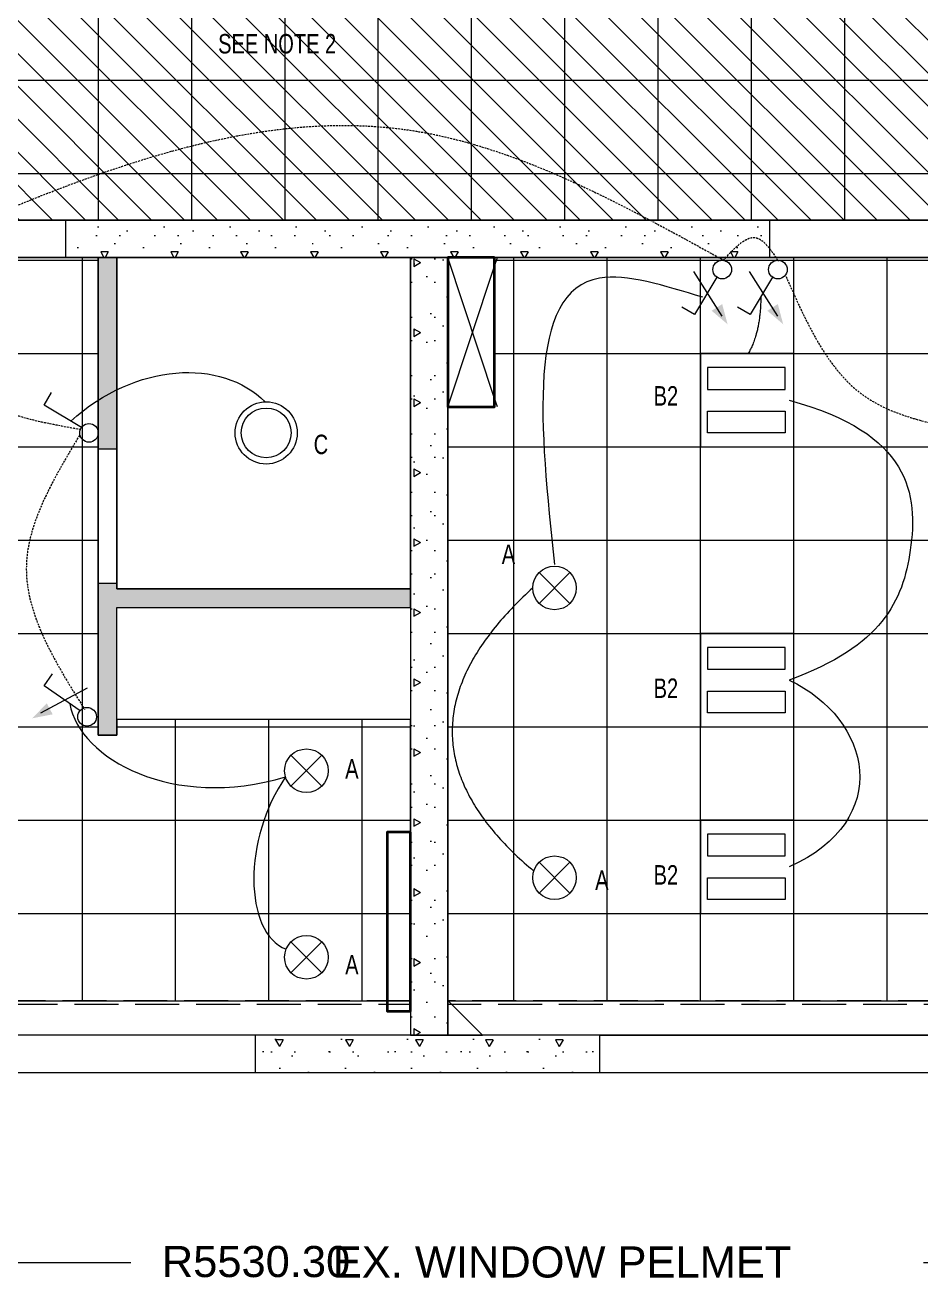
# Model space of a CAD drawing. Header units: millimetres. Extents: x -13681 to 12078, y -5706 to 16092.
# Drawn here: x -2110 to 3652, y -5428 to 2628 of the extents above; entities that cross this region are included whole.
import ezdxf

# ---------------------------------------------------------------- set-up
doc = ezdxf.new("R2010")
doc.units = ezdxf.units.MM
doc.linetypes.add('DASHED', pattern=[19.05, 12.7, -6.35])
doc.linetypes.add('IMPORT-Hidden Line _2_', pattern=[391.222223, 282.222223, -109])
for name, color, linetype, lineweight in [('0_Pen_No__195', 252, 'Continuous', 13), ('A-Des_ Ceiling', 7, 'Continuous', 13), ('A-Des_ Ceiling_Pen_No__89', 123, 'Continuous', 13), ('A-Des_ Ceiling_Pen_No__90', 132, 'Continuous', 13), ('A-Des_ Columns_Pen_No__183', 20, 'Continuous', 18), ('A-Des_ Columns_Pen_No__24', 104, 'Continuous', 35), ('A-Des_ Columns_Pen_No__28', 14, 'Continuous', 35), ('A-Des_ Walls', 7, 'Continuous', 13), ('A-Des_ Walls_Pen_No__216', 61, 'Continuous', 18), ('A-Des_ Walls_Pen_No__27', 7, 'Continuous', 13), ('A-Des_ Walls_Pen_No__87', 251, 'Continuous', 13), ('A-DETL-____-OTLN', 10, 'Continuous', 13), ('A-DETL-GENF-OTLN', 92, 'Continuous', 25), ('A-Doc_ Reflected Ceiling Plan_Pen_No__45', 161, 'Continuous', 25), ('A-Doc_ Reflected Ceiling Plan_Pen_No__46', 5, 'Continuous', 25), ('A-Doc_ Reflected Ceiling Plan_Pen_No__65', 151, 'Continuous', 13), ('A-Doc_ Reflected Ceiling Plan_Pen_No__85', 151, 'Continuous', 13), ('G-____-____-TEXT', 231, 'Continuous', 13), ('L40 Reflected Ceiling Plans_GF Existing Ground Presentation Plan_2_dwg', 8, 'Continuous', 13)]:
    doc.layers.add(name, color=color, linetype=linetype, lineweight=lineweight)
doc.styles.add('Arial', font='arial.ttf', dxfattribs={"height": 200})
doc.styles.add('Arial Narrow', font='ARIALN.TTF', dxfattribs={"width": 0.9, "height": 125})
pattern_1 = [(180, (0, 0), (1e-13, 779.42), [48.75, -401.25]), (180, (-225, -389.7), (1e-13, 779.42), [48.75, -401.25]), (240, (0, 0), (-675, 389.71), [48.75, -401.25]), (240, (-450, 0), (-675, 389.71), [48.75, -401.25]), (300, (-48.75, 0), (675, 389.71), [48.75, -401.25]), (300, (-498.75, 0), (675, 389.71), [48.75, -401.25]), (180, (0, -75), (2e-14, 150), [0, -150, 0, -225]), (225, (-75, -75), (-106.066, 106.066), [0, -112.5, 0, -187.5])]

# ---------------------------------------------------------------- blocks, each defined once
blk = doc.blocks.new('L40 Reflected Ceiling Plans_GF Existing Ground Presentation Plan_2_dwg_Slab_4_4-12208774-Existing Enlarged Layout 1 RCP')
at = {"layer": 'A-Des_ Ceiling'}
h = blk.add_hatch(dxfattribs=at)
h.set_pattern_fill('FP_3', color=253, style=0, pattern_type=2)
h.set_pattern_definition([(0, (-1741.86, -1884.13), (0, 600), []), (90, (-1741.86, -1884.13), (-600, 4e-14), [])])
h.paths.add_polyline_path([(-801.1, -3646.7), (369.7, -3646.7), (369.7, -1836.7), (-1520.3, -1836.7), (-1520.3, -1936.7), (-1640.3, -1936.7), (-1640.3, 1133.3), (-4882.3, 1133.3), (-4882.3, 173.3), (-5200.3, 173.3), (-5200.3, -3646.7), (-1520.3, -3646.7)])
h.paths.add_polyline_path([(-2064, -1829.1), (-1970.5, -1733.3), (-1932.5, -1803.7), (-1951.5, -1807.4)])
h.paths.add_polyline_path([(-2991.6, 704.7), (-3093.7, 791.3), (-3026.1, 834.1), (-2998.6, 731.1)])
h.paths.add_polyline_path([(-3356.6, 704.7), (-3458.7, 791.3), (-3391.1, 834.1), (-3385.4, 812.7)])
at = {"layer": 'A-Des_ Ceiling_Pen_No__89', "color": 253}
for p, q in [((-3095.3, 1133.3), (-4882.3, 1133.3)), ((-1850.3, 1133.3), (-3095.3, 1133.3)), ((-5200.3, 173.3), (-5200.3, -3646.7)), ((-1640.3, -961.7), (-1640.3, -96.7)), ((-1640.3, -1936.7), (-1640.3, -961.7)), ((-1520.3, -1836.7), (-1520.3, -1936.7)), ((369.7, -1836.7), (-1520.3, -1836.7)), ((369.7, -3646.7), (369.7, -1836.7)), ((-1520.3, -1936.7), (-1640.3, -1936.7)), ((-5200.3, -3646.7), (369.7, -3646.7))]:
    blk.add_line(p, q, dxfattribs=at)
at = {"layer": 'A-Des_ Ceiling_Pen_No__89', "color": 253, "flags": 128}
for points in [[(-4882.3, 1133.3), (-4882.3, 173.3), (-5200.3, 173.3)], [(-1640.3, -96.7), (-1640.3, 1133.3), (-1850.3, 1133.3)]]:
    blk.add_lwpolyline(points, dxfattribs=at)
blk = doc.blocks.new('L40 Reflected Ceiling Plans_GF Existing Ground Presentation Plan_2_dwg_Slab_5_4-12208775-Existing Enlarged Layout 1 RCP')
at = {"layer": 'A-Des_ Ceiling'}
h = blk.add_hatch(dxfattribs=at)
h.set_pattern_fill('FP_4', color=253, style=0, pattern_type=2)
h.set_pattern_definition([(0, (4033.8, -1884.13), (0, 600), []), (90, (4033.8, -1884.13), (-600, 4e-14), [])])
h.paths.add_polyline_path([(6134.7, -3646.7), (6134.7, -1836.7), (4244.7, -1836.7), (4244.7, -1936.7), (4124.7, -1936.7), (4124.7, 1133.3), (909.7, 1133.3), (909.7, 173.3), (609.7, 173.3), (609.7, -3646.7), (5639.1, -3646.7)])
h.paths.add_polyline_path([(3701, -1829.1), (3794.5, -1733.3), (3832.5, -1803.7), (3813.5, -1807.4)])
h.paths.add_polyline_path([(2766.4, 704.7), (2664.2, 791.3), (2731.8, 834.1), (2760.7, 726)])
h.paths.add_polyline_path([(2408.4, 704.7), (2306.3, 791.3), (2373.9, 834.1), (2379.6, 812.7)])
at = {"layer": 'A-Des_ Ceiling_Pen_No__89', "color": 253}
for p, q in [((2679.7, 1133.3), (909.7, 1133.3)), ((3924.7, 1133.3), (2679.7, 1133.3)), ((609.7, 173.3), (609.7, -3646.7)), ((4124.7, -961.7), (4124.7, -96.7)), ((4124.7, -1936.7), (4124.7, -961.7)), ((4244.7, -1836.7), (4244.7, -1936.7)), ((6134.7, -1836.7), (4244.7, -1836.7)), ((6134.7, -3646.7), (6134.7, -1836.7)), ((4244.7, -1936.7), (4124.7, -1936.7)), ((609.7, -3646.7), (6134.7, -3646.7))]:
    blk.add_line(p, q, dxfattribs=at)
at = {"layer": 'A-Des_ Ceiling_Pen_No__89', "color": 253, "flags": 128}
for points in [[(909.7, 1133.3), (909.7, 173.3), (609.7, 173.3)], [(4124.7, -96.7), (4124.7, 1133.3), (3924.7, 1133.3)]]:
    blk.add_lwpolyline(points, dxfattribs=at)
blk = doc.blocks.new('L40 Reflected Ceiling Plans_GF Existing Ground Presentation Plan_2_dwg_Slab_24_4-12208793-Existing Enlarged Layout 1 RCP')
at = {"layer": 'A-Des_ Ceiling'}
h = blk.add_hatch(dxfattribs=at)
h.set_pattern_fill('FP_11', color=253, style=0, pattern_type=2)
h.set_pattern_definition([(0, (22361.76, 2873.3), (0, 600), []), (90, (22361.76, 2873.3), (-600, 4e-14), [])])
h.paths.add_polyline_path([(5639.1, 1373.3), (12078.4, 1373.3), (12078.4, 3773.3), (-10965.3, 3773.3), (-10965.3, 1373.3), (4274.7, 1373.3)])
at = {"layer": 'A-Des_ Ceiling_Pen_No__89', "color": 253}
for p, q in [((-3095.3, 1373.3), (-1850.3, 1373.3)), ((-1850.3, 1373.3), (2679.7, 1373.3)), ((2679.7, 1373.3), (3924.7, 1373.3))]:
    blk.add_line(p, q, dxfattribs=at)
blk = doc.blocks.new('L40 Reflected Ceiling Plans_GF Existing Ground Presentation Plan_2_dwg_Slab_43_4-12208812-Existing Enlarged Layout 1 RCP')
at = {"layer": 'A-Des_ Ceiling_Pen_No__89', "color": 253}
for p, q in [((-1520.3, 1133.3), (-1520.3, -96.7)), ((-1520.3, -96.7), (-1520.3, -961.7)), ((-1520.3, -961.7), (-1520.3, -996.7))]:
    blk.add_line(p, q, dxfattribs=at)
at = {"layer": 'A-Des_ Ceiling_Pen_No__89', "color": 253, "flags": 128}
blk.add_lwpolyline([(-1520.3, -996.7), (369.7, -996.7), (369.7, 1133.3), (-1520.3, 1133.3)], dxfattribs=at)
blk = doc.blocks.new('L40 Reflected Ceiling Plans_GF Existing Ground Presentation Plan_2_dwg_Wall_8_4-12208824-Existing Enlarged Layout 1 RCP')
at = {"layer": 'A-Des_ Walls'}
h = blk.add_hatch(dxfattribs=at)
h.set_pattern_fill('FP_18', color=253, style=0, pattern_type=2)
h.set_pattern_definition(pattern_1)
h.paths.add_polyline_path([(609.7, 1133.3), (2679.7, 1133.3), (2679.7, 1373.3), (-1850.3, 1373.3), (-1850.3, 1133.3), (369.7, 1133.3)])
at = {"layer": 'A-Des_ Walls', "color": 253}
for p, q in [((2679.7, 1373.3), (-1850.3, 1373.3)), ((-1850.3, 1133.3), (-1640.3, 1133.3)), ((-1640.3, 1133.3), (-1520.3, 1133.3)), ((-1520.3, 1133.3), (369.7, 1133.3)), ((369.7, 1133.3), (609.7, 1133.3))]:
    blk.add_line(p, q, dxfattribs=at)
at = {"layer": 'A-Des_ Walls', "color": 253, "flags": 128}
for points in [[(-1850.3, 1373.3), (-1850.3, 1318.3), (-1850.3, 1188.3), (-1850.3, 1133.3)], [(609.7, 1133.3), (2679.7, 1133.3), (2679.7, 1188.3), (2679.7, 1318.3), (2679.7, 1373.3)]]:
    blk.add_lwpolyline(points, dxfattribs=at)
at = {"layer": 'A-Des_ Walls_Pen_No__27', "color": 253}
for p, q in [((2679.7, 1373.3), (-1850.3, 1373.3)), ((-1850.3, 1133.3), (-1640.3, 1133.3)), ((-1640.3, 1133.3), (-1520.3, 1133.3)), ((-1520.3, 1133.3), (369.7, 1133.3)), ((609.7, 1133.3), (2679.7, 1133.3))]:
    blk.add_line(p, q, dxfattribs=at)
at = {"layer": 'A-Des_ Walls_Pen_No__27', "color": 253, "flags": 128}
for points in [[(-1850.3, 1373.3), (-1850.3, 1318.3), (-1850.3, 1188.3)], [(2679.7, 1188.3), (2679.7, 1318.3), (2679.7, 1373.3)]]:
    blk.add_lwpolyline(points, dxfattribs=at)
at = {"layer": 'A-Des_ Walls_Pen_No__87', "color": 253, "flags": 128}
for points in [[(-1850.3, 1373.3), (-2472.8, 1373.3), (-3095.3, 1373.3)], [(3924.7, 1373.3), (3302.2, 1373.3), (2679.7, 1373.3)], [(-3095.3, 1133.3), (-2472.8, 1133.3), (-1850.3, 1133.3)], [(2679.7, 1133.3), (3302.2, 1133.3), (3924.7, 1133.3)]]:
    blk.add_lwpolyline(points, dxfattribs=at)
blk = doc.blocks.new('L40 Reflected Ceiling Plans_GF Existing Ground Presentation Plan_2_dwg_Wall_14_4-12208839-Existing Enlarged Layout 1 RCP')
at = {"layer": 'A-Des_ Walls'}
h = blk.add_hatch(dxfattribs=at)
h.set_pattern_fill('FP_18', color=253, style=0, pattern_type=2)
h.set_pattern_definition(pattern_1)
h.paths.add_polyline_path([(-630.3, -4106.7), (1587.2, -4106.7), (1587.2, -3866.7), (-630.3, -3866.7)])
at = {"layer": 'A-Des_ Walls', "color": 253}
for p, q in [((369.7, -3866.7), (-630.3, -3866.7)), ((609.7, -3866.7), (369.7, -3866.7))]:
    blk.add_line(p, q, dxfattribs=at)
at = {"layer": 'A-Des_ Walls', "color": 253, "flags": 128}
blk.add_lwpolyline([(-630.3, -3866.7), (-630.3, -4106.7), (1587.2, -4106.7), (1587.2, -3866.7), (609.7, -3866.7)], dxfattribs=at)
at = {"layer": 'A-Des_ Walls_Pen_No__27', "color": 253, "flags": 128}
blk.add_lwpolyline([(369.7, -3866.7), (-630.3, -3866.7), (-630.3, -4106.7), (1587.2, -4106.7), (1587.2, -3866.7), (609.7, -3866.7)], dxfattribs=at)
at = {"layer": 'A-Des_ Walls_Pen_No__87', "color": 253, "flags": 128}
for points in [[(-630.3, -3866.7), (-2415.3, -3866.7), (-4200.3, -3866.7)], [(5157.2, -3866.7), (3372.2, -3866.7), (1587.2, -3866.7)], [(-4200.3, -4106.7), (-2415.3, -4106.7), (-630.3, -4106.7)], [(1587.2, -4106.7), (3372.2, -4106.7), (5157.2, -4106.7)]]:
    blk.add_lwpolyline(points, dxfattribs=at)
blk = doc.blocks.new('L40 Reflected Ceiling Plans_GF Existing Ground Presentation Plan_2_dwg_Wall_24_4-12208854-Existing Enlarged Layout 1 RCP')
at = {"layer": 'A-Des_ Walls'}
for points in [[(-1520.3, -96.7), (-1520.3, 1133.3), (-1640.3, 1133.3), (-1640.3, -96.7)], [(-1640.3, -1936.7), (-1520.3, -1936.7), (-1520.3, -961.7), (-1640.3, -961.7)]]:
    blk.add_hatch(color=10, dxfattribs=at).paths.add_polyline_path(points)
at = {"layer": 'A-Des_ Walls_Pen_No__27', "color": 253, "flags": 128}
for points in [[(-1640.3, -96.7), (-1520.3, -96.7), (-1520.3, 1133.3), (-1640.3, 1133.3), (-1640.3, -96.7)], [(-1520.3, -996.7), (-1520.3, -961.7), (-1640.3, -961.7), (-1640.3, -1936.7), (-1520.3, -1936.7), (-1520.3, -1116.7)]]:
    blk.add_lwpolyline(points, dxfattribs=at)
at = {"layer": 'A-Des_ Walls_Pen_No__87', "color": 253, "flags": 128}
for points in [[(-1640.3, -96.7), (-1640.3, -529.2), (-1640.3, -961.7)], [(-1520.3, -961.7), (-1520.3, -529.2), (-1520.3, -96.7)]]:
    blk.add_lwpolyline(points, dxfattribs=at)
blk = doc.blocks.new('L40 Reflected Ceiling Plans_GF Existing Ground Presentation Plan_2_dwg_Wall_25_4-12208855-Existing Enlarged Layout 1 RCP')
at = {"layer": 'A-Des_ Walls'}
h = blk.add_hatch(dxfattribs=at)
h.set_pattern_fill('FP_20', color=253, style=0, pattern_type=2)
h.set_pattern_definition([(270, (0, 0), (779.42, 5e-14), [48.75, -401.25]), (270, (389.7, -225), (779.42, 5e-14), [48.75, -401.25]), (330, (0, 0), (389.71, 675), [48.75, -401.25]), (330, (0, -450), (389.71, 675), [48.75, -401.25]), (30, (0, -48.75), (-389.71, 675), [48.75, -401.25]), (30, (0, -498.75), (-389.71, 675), [48.75, -401.25]), (270, (75, 0), (150, 9e-15), [0, -150, 0, -225]), (315, (75, -75), (106.066, 106.066), [0, -112.5, 0, -187.5])])
h.paths.add_polyline_path([(609.7, -3866.7), (609.7, 1133.3), (369.7, 1133.3), (369.7, -3866.7)])
at = {"layer": 'A-Des_ Walls', "color": 253}
for p, q in [((369.7, 1133.3), (369.7, -996.7)), ((369.7, -996.7), (369.7, -1116.7))]:
    blk.add_line(p, q, dxfattribs=at)
at = {"layer": 'A-Des_ Walls', "color": 253, "flags": 128}
blk.add_lwpolyline([(369.7, -1116.7), (369.7, -3866.7), (609.7, -3866.7), (609.7, 1133.3), (369.7, 1133.3)], dxfattribs=at)
at = {"layer": 'A-Des_ Walls_Pen_No__27', "color": 253}
for p, q in [((369.7, 1133.3), (369.7, -996.7)), ((609.7, -3866.7), (609.7, 1133.3)), ((369.7, -996.7), (369.7, -1116.7)), ((369.7, -1116.7), (369.7, -3866.7))]:
    blk.add_line(p, q, dxfattribs=at)
blk = doc.blocks.new('L40 Reflected Ceiling Plans_GF Existing Ground Presentation Plan_2_dwg_Wall_26_4-12208856-Existing Enlarged Layout 1 RCP')
at = {"layer": 'A-Des_ Walls'}
blk.add_hatch(color=10, dxfattribs=at).paths.add_polyline_path([(-1520.3, -1116.7), (369.7, -1116.7), (369.7, -996.7), (-1520.3, -996.7)])
at = {"layer": 'A-Des_ Walls_Pen_No__27', "color": 253, "flags": 128}
blk.add_lwpolyline([(-1520.3, -1116.7), (369.7, -1116.7), (369.7, -996.7), (-1520.3, -996.7)], dxfattribs=at)
blk = doc.blocks.new('L40 Reflected Ceiling Plans_GF Existing Ground Presentation Plan_2_dwg_Beam_2_4-12209089-Existing Enlarged Layout 1 RCP')
at = {"layer": 'A-Des_ Ceiling_Pen_No__90', "color": 253, "linetype": 'IMPORT-Hidden Line _2_', "flags": 128}
blk.add_lwpolyline([(369.7, -3646.7), (-5200.3, -3646.7), (-5200.3, -3666.7), (369.7, -3666.7)], close=True, dxfattribs=at)
blk = doc.blocks.new('L40 Reflected Ceiling Plans_GF Existing Ground Presentation Plan_2_dwg_Beam_3_4-12209090-Existing Enlarged Layout 1 RCP')
at = {"layer": 'A-Des_ Ceiling_Pen_No__90', "color": 253, "linetype": 'IMPORT-Hidden Line _2_', "flags": 128}
blk.add_lwpolyline([(6134.7, -3646.7), (609.7, -3646.7), (609.7, -3666.7), (6134.7, -3666.7)], close=True, dxfattribs=at)
blk = doc.blocks.new('L40 Reflected Ceiling Plans_GF Existing Ground Presentation Plan_2_dwg_Polyline_1_4-12209096-Existing Enlarged Layout 1 RCP')
at = {"layer": 'A-Doc_ Reflected Ceiling Plan_Pen_No__45', "color": 213, "flags": 128}
blk.add_lwpolyline([(-2925.8, -3829.9), (-2825.8, -3656.7), (-2725.8, -3829.9)], dxfattribs=at)
at = {"layer": 'A-Doc_ Reflected Ceiling Plan_Pen_No__65', "color": 253, "flags": 128}
blk.add_lwpolyline([(-1429, -5331.1), (-2825.8, -5331.1), (-2825.8, -3656.7)], dxfattribs=at)
blk = doc.blocks.new('L40 Reflected Ceiling Plans_GF Existing Ground Presentation Plan_2_dwg_Polyline_2_4-12209097-Existing Enlarged Layout 1 RCP')
at = {"layer": 'A-Doc_ Reflected Ceiling Plan_Pen_No__45', "color": 213, "flags": 128}
blk.add_lwpolyline([(-8217.6, -3829.9), (-8117.6, -3656.7), (-8017.6, -3829.9)], dxfattribs=at)
at = {"layer": 'A-Doc_ Reflected Ceiling Plan_Pen_No__65', "color": 253, "flags": 128}
blk.add_lwpolyline([(-1429, -5331.1), (-8117.6, -5331.1), (-8117.6, -3656.7)], dxfattribs=at)
blk = doc.blocks.new('L40 Reflected Ceiling Plans_GF Existing Ground Presentation Plan_2_dwg_Column_25_4-12209118-Existing Enlarged Layout 1 RCP')
at = {"layer": 'A-Des_ Columns_Pen_No__28', "color": 133, "flags": 128}
blk.add_lwpolyline([(909.7, 1133.3), (609.7, 1133.3), (609.7, 173.3), (909.7, 173.3)], close=True, dxfattribs=at)
blk = doc.blocks.new('L40 Reflected Ceiling Plans_GF Existing Ground Presentation Plan_2_dwg_Column_32_4-12209135-Existing Enlarged Layout 1 RCP')
at = {"layer": 'A-Des_ Columns_Pen_No__24', "color": 133, "flags": 128}
blk.add_lwpolyline([(369.7, -2561.7), (219.7, -2561.7), (219.7, -3711.7), (369.7, -3711.7)], close=True, dxfattribs=at)
blk = doc.blocks.new('L40 Reflected Ceiling Plans_GF Existing Ground Presentation Plan_2_dwg_Label_93_4-12209141-Existing Enlarged Layout 1 RCP')
at = {"layer": 'A-Doc_ Reflected Ceiling Plan_Pen_No__45', "color": 213, "flags": 128}
blk.add_lwpolyline([(7663.7, -3760.6), (7723.7, -3656.7), (7783.7, -3760.6)], dxfattribs=at)
at = {"layer": 'A-Doc_ Reflected Ceiling Plan_Pen_No__85', "color": 253, "flags": 128}
blk.add_lwpolyline([(7723.7, -3656.7), (7723.7, -5331.1), (3669.6, -5331.1)], dxfattribs=at)
at = {"layer": 'A-Doc_ Reflected Ceiling Plan_Pen_No__46', "char_height": 200, "attachment_point": 1, "line_spacing_factor": 0.941778, "style": 'Arial'}
for s, insert, width in [('R5530.30', (-1230.4, -5222.1), 1449.524), ('EX. WINDOW PELMET', (-130.4, -5224.9), 3518.524)]:
    blk.add_mtext(s, dxfattribs=dict(at, insert=insert, width=width))
blk = doc.blocks.new('L40 Reflected Ceiling Plans_GF Existing Ground Presentation Plan_2_dwg-12074158-Existing Enlarged Layout 1 RCP')
at = {"layer": '0_Pen_No__195', "color": 253, "flags": 128}
blk.add_lwpolyline([(4776.8, -3866.7), (1587.2, -3866.7), (5157.2, -3866.7)], dxfattribs=at)
at = {"layer": 'A-Des_ Columns_Pen_No__183', "color": 53}
for p, q in [((909.7, 227.7), (609.7, 1133.3)), ((909.7, 1079), (927.7, 1133.3)), ((609.7, 173.3), (909.7, 1079)), ((927.7, 173.3), (909.7, 227.7))]:
    blk.add_line(p, q, dxfattribs=at)
at = {"layer": 'A-Des_ Walls_Pen_No__216', "color": 53}
for p, q in [((609.7, -3644.2), (609.7, -3646.7)), ((609.7, -3646.7), (609.7, -3866.7)), ((612.2, -3646.7), (609.9, -3644.4)), ((832.2, -3866.7), (612.2, -3646.7)), ((609.7, -3866.7), (832.2, -3866.7))]:
    blk.add_line(p, q, dxfattribs=at)
for name in ['L40 Reflected Ceiling Plans_GF Existing Ground Presentation Plan_2_dwg_Slab_24_4-12208793-Existing Enlarged Layout 1 RCP', 'L40 Reflected Ceiling Plans_GF Existing Ground Presentation Plan_2_dwg_Wall_8_4-12208824-Existing Enlarged Layout 1 RCP', 'L40 Reflected Ceiling Plans_GF Existing Ground Presentation Plan_2_dwg_Slab_4_4-12208774-Existing Enlarged Layout 1 RCP', 'L40 Reflected Ceiling Plans_GF Existing Ground Presentation Plan_2_dwg_Wall_24_4-12208854-Existing Enlarged Layout 1 RCP', 'L40 Reflected Ceiling Plans_GF Existing Ground Presentation Plan_2_dwg_Slab_43_4-12208812-Existing Enlarged Layout 1 RCP', 'L40 Reflected Ceiling Plans_GF Existing Ground Presentation Plan_2_dwg_Wall_25_4-12208855-Existing Enlarged Layout 1 RCP', 'L40 Reflected Ceiling Plans_GF Existing Ground Presentation Plan_2_dwg_Slab_5_4-12208775-Existing Enlarged Layout 1 RCP', 'L40 Reflected Ceiling Plans_GF Existing Ground Presentation Plan_2_dwg_Column_25_4-12209118-Existing Enlarged Layout 1 RCP', 'L40 Reflected Ceiling Plans_GF Existing Ground Presentation Plan_2_dwg_Wall_26_4-12208856-Existing Enlarged Layout 1 RCP', 'L40 Reflected Ceiling Plans_GF Existing Ground Presentation Plan_2_dwg_Column_32_4-12209135-Existing Enlarged Layout 1 RCP', 'L40 Reflected Ceiling Plans_GF Existing Ground Presentation Plan_2_dwg_Polyline_2_4-12209097-Existing Enlarged Layout 1 RCP', 'L40 Reflected Ceiling Plans_GF Existing Ground Presentation Plan_2_dwg_Beam_2_4-12209089-Existing Enlarged Layout 1 RCP', 'L40 Reflected Ceiling Plans_GF Existing Ground Presentation Plan_2_dwg_Polyline_1_4-12209096-Existing Enlarged Layout 1 RCP', 'L40 Reflected Ceiling Plans_GF Existing Ground Presentation Plan_2_dwg_Label_93_4-12209141-Existing Enlarged Layout 1 RCP', 'L40 Reflected Ceiling Plans_GF Existing Ground Presentation Plan_2_dwg_Beam_3_4-12209090-Existing Enlarged Layout 1 RCP', 'L40 Reflected Ceiling Plans_GF Existing Ground Presentation Plan_2_dwg_Wall_14_4-12208839-Existing Enlarged Layout 1 RCP']:
    blk.add_blockref(name, (0, 0))

msp = doc.modelspace()

# ---------------------------------------------------------------- hatches: boundary and pattern name
at = {"layer": 'A-DETL-GENF-OTLN', "lineweight": 13}
h = msp.add_hatch(dxfattribs=at)
h.set_pattern_fill('FP_23', color=130, style=0, pattern_type=2)
h.set_pattern_definition([(135, (-99.47, -36.2), (-106.066, -106.066), [])])
h.paths.add_polyline_path([(12064.6, 1373.3), (12064.6, 7793.4), (4159.7, 7793.4), (4159.7, 11983.3), (8349.7, 11983.3), (8349.7, 10179), (10508.2, 10179), (10508.2, 14179), (1289.7, 14179), (1289.7, 10179), (2210.7, 10179), (2210.7, 3825.8), (-929.5, 3825.8), (-929.5, 7793.4), (-3541.9, 7793.4), (-3541.9, 3825.8), (-10849.9, 3825.8), (-10849.9, 1373.3), (5639.1, 1373.3)])
at = {"layer": 'A-DETL-GENF-OTLN'}
for points in [[(2408.4, 704.7), (2373.9, 834.1), (2306.3, 791.3)], [(2766.4, 704.7), (2731.8, 834.1), (2664.2, 791.3)], [(-2064, -1829.1), (-1932.5, -1803.7), (-1970.5, -1733.3)]]:
    msp.add_hatch(color=1, dxfattribs=at).paths.add_polyline_path(points)

# ---------------------------------------------------------------- linework, layer by layer
at = {"layer": 'A-DETL-____-OTLN', "color": 20, "lineweight": 18}
for p, q in [((2190.1, 1043.2), (2371.9, 755.9)), ((2338.6, 1007.9), (2195.7, 767.1)), ((2548, 1043.2), (2729.8, 755.9)), ((2696.5, 1007.9), (2553.6, 767.1)), ((2195.7, 767.1), (2114.4, 815.3)), ((2553.6, 767.1), (2472.4, 815.3)), ((2233.8, 515.9), (2233.8, -84.1)), ((2833.8, 515.9), (2233.8, 515.9)), ((2833.8, -84.1), (2833.8, 515.9)), ((2278.8, 425.9), (2278.8, 285.9)), ((2778.8, 425.9), (2278.8, 425.9)), ((2778.8, 285.9), (2778.8, 425.9)), ((-1988, 184.4), (-1939.7, 265.7)), ((2278.8, 285.9), (2778.8, 285.9)), ((-1747.2, 41.5), (-1988, 184.4)), ((2278.8, 145.9), (2778.8, 145.9)), ((2278.8, 5.9), (2278.8, 145.9)), ((2778.8, 145.9), (2778.8, 5.9)), ((2778.8, 5.9), (2278.8, 5.9)), ((2233.8, -84.1), (2833.8, -84.1)), ((1196.7, -1090.1), (1394.7, -892.2)), ((1394.7, -1090.1), (1196.7, -892.2)), ((2233.8, -1284.1), (2233.8, -1884.1)), ((2833.8, -1284.1), (2233.8, -1284.1)), ((2833.8, -1884.1), (2833.8, -1284.1)), ((2278.8, -1374.1), (2278.8, -1514.1)), ((2778.8, -1374.1), (2278.8, -1374.1)), ((2778.8, -1514.1), (2778.8, -1374.1)), ((2278.8, -1514.1), (2778.8, -1514.1)), ((-1986.9, -1621.3), (-1933.1, -1543.5)), ((-1711.1, -1634.9), (-2010.4, -1796.2)), ((-1756.6, -1780.6), (-1986.9, -1621.3)), ((2278.8, -1654.1), (2778.8, -1654.1)), ((2278.8, -1794.1), (2278.8, -1654.1)), ((2778.8, -1654.1), (2778.8, -1794.1)), ((2778.8, -1794.1), (2278.8, -1794.1)), ((2233.8, -1884.1), (2833.8, -1884.1)), ((-399.6, -2265), (-201.6, -2067)), ((-201.6, -2265), (-399.6, -2067)), ((2233.8, -2484.1), (2233.8, -3084.1)), ((2833.8, -2484.1), (2233.8, -2484.1)), ((2833.8, -3084.1), (2833.8, -2484.1)), ((2278.8, -2574.1), (2278.8, -2714.1)), ((2778.8, -2574.1), (2278.8, -2574.1)), ((2778.8, -2714.1), (2778.8, -2574.1)), ((2278.8, -2714.1), (2778.8, -2714.1)), ((1196.7, -2953.1), (1394.7, -2755.1)), ((1394.7, -2953.1), (1196.7, -2755.1)), ((2278.8, -2854.1), (2778.8, -2854.1)), ((2278.8, -2994.1), (2278.8, -2854.1)), ((2778.8, -2854.1), (2778.8, -2994.1)), ((2778.8, -2994.1), (2278.8, -2994.1)), ((2233.8, -3084.1), (2833.8, -3084.1)), ((-399.6, -3465), (-201.6, -3267)), ((-201.6, -3465), (-399.6, -3267))]:
    msp.add_line(p, q, dxfattribs=at)
for centre, radius in [((2374.2, 1056.2), 60), ((2732.2, 1056.2), 60), ((-559.2, 5.9), 200), ((-559.2, 5.9), 160), ((-1698.9, 5.9), 60), ((1295.7, -991.1), 140), ((-1711, -1819.5), 60), ((-300.6, -2166), 140), ((1295.7, -2854.1), 140), ((-300.6, -3366), 140)]:
    msp.add_circle(centre, radius, dxfattribs=at)
at = {"layer": 'A-DETL-____-OTLN', "color": 18, "linetype": 'DASHED', "true_color": 0x000000}
for points in [[(-3008.4, 1102.6), (367.2, 1951.9), (2394.9, 1110.2)], [(2380.7, 1115.7), (2589.3, 1261.1), (2734.8, 1110.8)], [(-2977.4, 1033.2), (-2404.8, 226.1), (-1752.4, 29)], [(2784.6, 1011.4), (3276.5, 252), (4021.5, 8.6)], [(-1760.5, -10), (-2102, -861.3), (-1727.9, -1771.6)]]:
    msp.add_spline(points, degree=3, dxfattribs=at)
at = {"layer": 'A-DETL-____-OTLN'}
msp.add_spline([(2249.1, 877.8), (1585.4, 1000.9), (1294.6, -840.6)], degree=3, dxfattribs=at)
at = {"layer": 'A-DETL-____-OTLN', "color": 20, "lineweight": 18}
for points, degree in [([(2622.2, 887.5), (2622.2, 652.8), (2540.9, 515.9)], 2), ([(-1816, 82.3), (-1397.9, 458.7), (-848.3, 487.5), (-566.5, 205.7)], 3), ([(1155.7, -991.1), (115.7, -1933.5), (1162.3, -2811.7)], 2), ([(2805.1, -1584.1), (3336.6, -1832), (3478.9, -2484.1), (2805.1, -2784.1)], 3), ([(-1822.4, -1735.1), (-1759.9, -2089.8), (-1159.9, -2422.4), (-434.7, -2206)], 3), ([(-434.7, -2206), (-707.2, -2599.8), (-707.2, -3206), (-430.9, -3314.7)], 3)]:
    msp.add_open_spline(points, degree=degree, dxfattribs=at)
msp.add_open_spline([(2805.1, 215.9), (3588.8, 5.9), (3678.1, -762.8), (3405.1, -1363.2), (2805.1, -1584.1)], degree=3, knots=[0, 0, 0, 0, 2.454843, 4.721603, 4.721603, 4.721603, 4.721603], dxfattribs=at)

# ---------------------------------------------------------------- block references
at = {"layer": 'L40 Reflected Ceiling Plans_GF Existing Ground Presentation Plan_2_dwg', "color": 253}
msp.add_blockref('L40 Reflected Ceiling Plans_GF Existing Ground Presentation Plan_2_dwg-12074158-Existing Enlarged Layout 1 RCP', (0, 0), dxfattribs=at)

# ---------------------------------------------------------------- texts
at = {"layer": 'G-____-____-TEXT', "color": 7, "char_height": 125, "attachment_point": 1, "style": 'Arial Narrow'}
for s, insert, width in [('SEE NOTE 2', (-868.2, 2570.8), 923.544), ('B2', (1933.1, 306.6), 191.202), ('C', (-253.7, -5.3), 111.835), ('A', (956.1, -711.7), 104.62), ('B2', (1933.1, -1573.4), 191.202), ('A', (-50.9, -2091.4), 104.62), ('A', (1557, -2807.3), 104.62), ('B2', (1933.1, -2773.4), 191.202), ('A', (-50.9, -3351.4), 104.62)]:
    msp.add_mtext(s, dxfattribs=dict(at, insert=insert, width=width))

doc.saveas('drawing.dxf')
